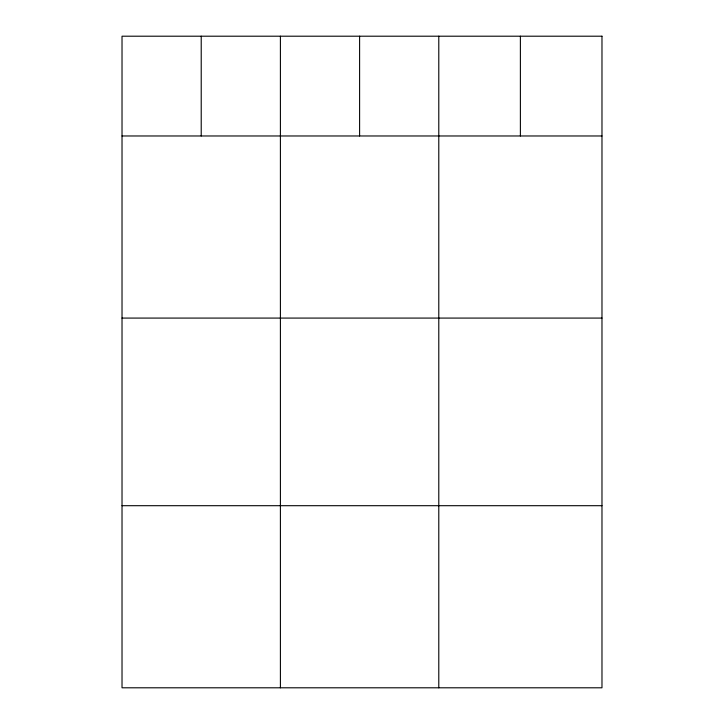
<?xml version="1.0" encoding="UTF-8"?>
<svg xmlns="http://www.w3.org/2000/svg" width="724" height="724" viewBox="0 0 724 724"><rect width="100%" height="100%" fill="white"/><g stroke="black" fill="none" stroke-linecap="round" stroke-linejoin="round"><path stroke-width="1.09" d="M122.021 135.976L601.979 135.976M122.021 318.08L601.979 318.08M122.021 505.696L601.979 505.696M520.384 36.2L520.384 135.976M438.789 36.2L438.789 687.8M359.602 36.2L359.602 135.976M280.405 36.2L280.405 687.8M201.218 36.2L201.218 135.976M601.979 36.2L122.021 36.2L122.021 687.8L601.979 687.8L601.979 36.2"/></g></svg>
